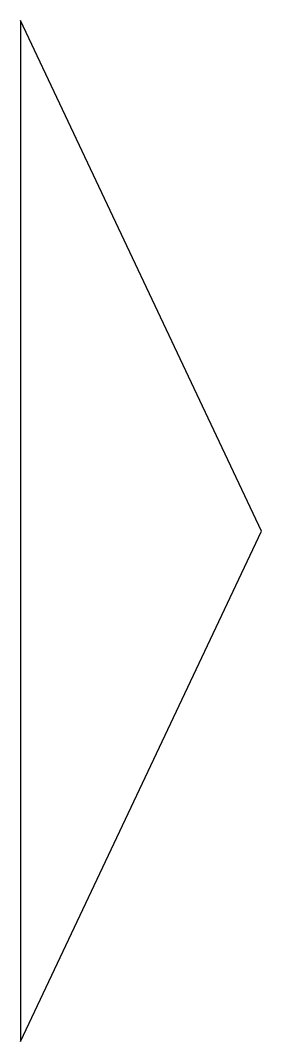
# Model space of a CAD drawing. Header units: millimetres. Extents: x 0 to 22.9, y 0 to 97.1.
import ezdxf

# ---------------------------------------------------------------- set-up
doc = ezdxf.new("R2010")
doc.units = ezdxf.units.MM
doc.layers.get('0').update_dxf_attribs({"linetype": 'CONTINUOUS'})

msp = doc.modelspace()

# ---------------------------------------------------------------- linework, layer by layer
msp.add_lwpolyline([(0, 97.082), (0, 0), (22.885, 48.541)], close=True)

doc.saveas('drawing.dxf')
